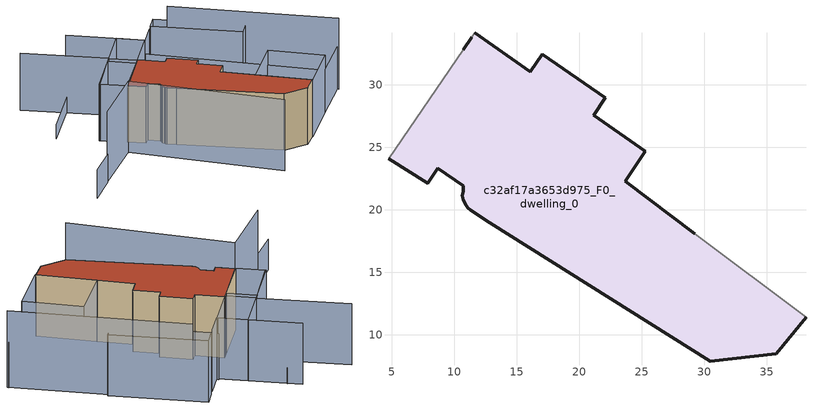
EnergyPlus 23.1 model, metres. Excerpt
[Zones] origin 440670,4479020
c32af17a3653d975_F0_dwelling_0
 floor ground (EU_floor_Construction): 25.29,24.67 23.68,22.29 29.24,18.08 38.12,11.42 35.75,8.48 30.45,7.9 12.84,18.98 11.31,19.94 11.08,20.17 10.92,20.39 10.72,20.79 10.65,21.13 10.72,21.49 10.72,21.9 8.69,23.31 7.88,22.1 4.75,24.07 10.73,32.8 11.42,33.81 11.64,34.14 16.09,31.05 17.04,32.43 22.07,28.95 21.16,27.54 z0
 wall outside (EU_wall_Construction): 29.24,18.08 23.68,22.29 25.29,24.67 21.16,27.54 22.07,28.95 17.04,32.43 16.09,31.05 11.64,34.14 / 11.42,33.81 10.73,32.8 / 4.75,24.07 7.88,22.1 8.69,23.31 10.72,21.9 10.72,21.49 10.65,21.13 10.72,20.79 10.92,20.39 11.08,20.17 11.31,19.94 12.84,18.98 30.45,7.9 35.75,8.48 38.12,11.42 z0:12
 wall adiabatic (EU_wall_Construction): 38.12,11.42 29.24,18.08 / 11.64,34.14 11.42,33.81 / 10.73,32.8 4.75,24.07 z0:12
 roof outside (EU_roof_Construction): 35.75,8.48 38.12,11.42 29.24,18.08 23.68,22.29 25.29,24.67 21.16,27.54 22.07,28.95 17.04,32.43 16.09,31.05 11.64,34.14 11.42,33.81 10.73,32.8 4.75,24.07 7.88,22.1 8.69,23.31 10.72,21.9 10.72,21.49 10.65,21.13 10.72,20.79 10.92,20.39 11.08,20.17 11.31,19.94 12.84,18.98 30.45,7.9 z12
shading: -11.37,3.33 -6.49,8.95 z0:6; -6.57,9.02 2.98,20.01 / 2.98,20.01 26.65,-0.56 / 52,29.03 24.53,48.19 z0:15; -7.57,46.34 6.87,37.01 / 6.87,37.01 0.36,26.94 / 19.63,45.92 16.73,41.57 / 16.73,41.57 3.87,50.16 / 38.22,11.34 29.19,18.12 / 29.19,18.12 36.12,27.35 / 36.12,27.35 45.15,20.58 / 45.15,20.58 38.22,11.34 / 6.13,35.88 10.73,32.8 / 10.73,32.8 4.83,23.96 / 4.83,23.96 0.22,27.04 / 0.22,27.04 6.13,35.88 / 11.42,33.81 6.78,36.93 / 6.78,36.93 12.03,44.73 / 12.03,44.73 16.67,41.61 / 16.67,41.61 11.42,33.81 / 35.49,37.09 20.35,47.04 / 20.35,47.04 22.2,49.85 / 22.2,49.85 37.33,39.91 / 37.33,39.91 35.49,37.09 z0:12; 51.78,29.18 44.89,20.23 / 44.89,20.23 16.56,42.04 z0:9; 2.49,45.16 -6.91,31.33 / 6.22,48.66 3.3,44.34 z0:3
[Building]
EU S2 Campaign: North Axis=0; Terrain=City; Solar Distribution=FullExterior
[Site:Location]
Madrid: Latitude=40.5; Longitude=-3.5; Time Zone=1; Elevation=609
[SizingPeriod:WeatherFileDays]
AnnualSizingPeriod: Begin Month=1; Begin Day of Month=1; End Month=12; End Day of Month=31; Day of Week for Start Day=Monday; Use Weather File Daylight Saving Period=No; Use Weather File Rain and Snow Indicators=No
[MATERIAL]
EU_InternalMass_Material: Roughness=MediumRough; Thickness=0.1; Conductivity=1; Density=1800; Specific Heat=900; Thermal Absorptance=0.9; Solar Absorptance=0.7; Visible Absorptance=0.7
[MATERIAL:NOMASS] Roughness=MediumRough; Thermal Absorptance=0.9; Solar Absorptance=0.7; Visible Absorptance=0.7
Name | Thermal Resistance
EU_wall_NoMass | 1.60022
EU_roof_NoMass | 1.57597
EU_floor_NoMass | 0.470652
[CONSTRUCTION]
EU_wall_Construction: EU_wall_NoMass
EU_roof_Construction: EU_roof_NoMass
EU_floor_Construction: EU_floor_NoMass
EU_InternalMass_Construction: EU_InternalMass_Material
[ZONE]
c32af17a3653d975_F0_dwelling_0: Type=1; Multiplier=1; Ceiling Height=autocalculate; Volume=4027.38; Floor Area=autocalculate; Part of Total Floor Area=Yes
[INTERNALMASS]
c32af17a3653d975_F0_dwelling_0_EU_InternalMass: Construction=EU_InternalMass_Construction; Zone or ZoneList=c32af17a3653d975_F0_dwelling_0; Surface Area=335.615
[OTHEREQUIPMENT]
EU_Step8_InternalGain_c32af17a3653d975_F0_dwelling_0_f000: Fuel Type=Electricity; Zone or ZoneList or Space or SpaceList=c32af17a3653d975_F0_dwelling_0; Schedule=EU_Step8_GainSchedule_c32af17a3653d975_F0_dwelling_0_f000; Design Level Calculation Method=Watts/Area; Power per Zone Floor Area=1; Fraction Latent=0; Fraction Radiant=0; Fraction Lost=0; Carbon Dioxide Generation Rate=0; EndUse Subcategory=EU_Step8_InternalGains
[ZONEVENTILATION:DESIGNFLOWRATE]
EU_ConstantAir_c32af17a3653d975_F0_dwelling_0: Zone or ZoneList or Space or SpaceList=c32af17a3653d975_F0_dwelling_0; Schedule=EU_AlwaysOn; Design Flow Rate Calculation Method=AirChanges/Hour; Air Changes per Hour=0.480704; Ventilation Type=Natural; Fan Pressure Rise=0; Fan Total Efficiency=1; Constant Term Coefficient=1; Temperature Term Coefficient=0; Velocity Term Coefficient=0; Velocity Squared Term Coefficient=0; Minimum Indoor Temperature=-100; Maximum Indoor Temperature=100; Delta Temperature=-100; Minimum Outdoor Temperature=-100; Maximum Outdoor Temperature=100; Maximum Wind Speed=40
[HVACTEMPLATE:THERMOSTAT]
EU_HeatOnly_c32af17a3653d975_F0_dwelling_0: Constant Heating Setpoint=20; Constant Cooling Setpoint=50
[HVACTEMPLATE:ZONE:IDEALLOADSAIRSYSTEM]
c32af17a3653d975_F0_dwelling_0: Template Thermostat=EU_HeatOnly_c32af17a3653d975_F0_dwelling_0; System Availability Schedule=EU_AlwaysOn; Maximum Heating Supply Air Temperature=50; Minimum Cooling Supply Air Temperature=13; Maximum Heating Supply Air Humidity Ratio=0.0156; Minimum Cooling Supply Air Humidity Ratio=0.0077; Heating Limit=NoLimit; Cooling Limit=NoLimit; Heating Availability Schedule=EU_AlwaysOn; Cooling Availability Schedule=EU_CoolingOff; Dehumidification Control Type=ConstantSensibleHeatRatio; Cooling Sensible Heat Ratio=0.7; Dehumidification Setpoint=60; Humidification Control Type=None; Humidification Setpoint=30; Outdoor Air Method=None; Outdoor Air Flow Rate per Person=0.00944; Outdoor Air Flow Rate per Zone Floor Area=0; Outdoor Air Flow Rate per Zone=0; Demand Controlled Ventilation Type=None; Outdoor Air Economizer Type=NoEconomizer; Heat Recovery Type=None; Sensible Heat Recovery Effectiveness=0.7; Latent Heat Recovery Effectiveness=0.65
[SIZING:ZONE]
c32af17a3653d975_F0_dwelling_0: Zone Cooling Design Supply Air Temperature Input Method=SupplyAirTemperature; Zone Cooling Design Supply Air Temperature=13; Zone Heating Design Supply Air Temperature Input Method=SupplyAirTemperature; Zone Heating Design Supply Air Temperature=50; Zone Cooling Design Supply Air Humidity Ratio=0.008; Zone Heating Design Supply Air Humidity Ratio=0.008; Cooling Design Air Flow Method=DesignDay; Cooling Design Air Flow Rate=0; Cooling Minimum Air Flow per Zone Floor Area=0.000762; Cooling Minimum Air Flow=0; Cooling Minimum Air Flow Fraction=0.2; Heating Design Air Flow Method=DesignDay; Heating Design Air Flow Rate=0; Heating Maximum Air Flow per Zone Floor Area=0.002032; Heating Maximum Air Flow=0.141576; Heating Maximum Air Flow Fraction=0.3; Account for Dedicated Outdoor Air System=No; Dedicated Outdoor Air System Control Strategy=NeutralSupplyAir; Dedicated Outdoor Air Low Setpoint Temperature for Design=autosize; Dedicated Outdoor Air High Setpoint Temperature for Design=autosize; Zone Load Sizing Method=Sensible Load Only No Latent Load; Zone Latent Cooling Design Supply Air Humidity Ratio Input Method=HumidityRatioDifference; Zone Cooling Design Supply Air Humidity Ratio Difference=0.005; Zone Latent Heating Design Supply Air Humidity Ratio Input Method=HumidityRatioDifference; Zone Humidification Design Supply Air Humidity Ratio Difference=0.005
[SCHEDULE:CONSTANT]
Name | Hourly Value
EU_AlwaysOn | 1
EU_CoolingOff | 0
[SCHEDULE:FILE]
EU_Step8_GainSchedule_c32af17a3653d975_F0_dwelling_0_f000: File=../../schedules/c32af17a3653d975/c32af17a3653d975_F0_dwelling_0_f000_gain.csv; Column Number=1; Rows to Skip at Top=0; Number of Hours of Data=8760; Column Separator=Comma; Interpolate to Timestep=No; Minutes per Item=60; Adjust Schedule for Daylight Savings=Yes
